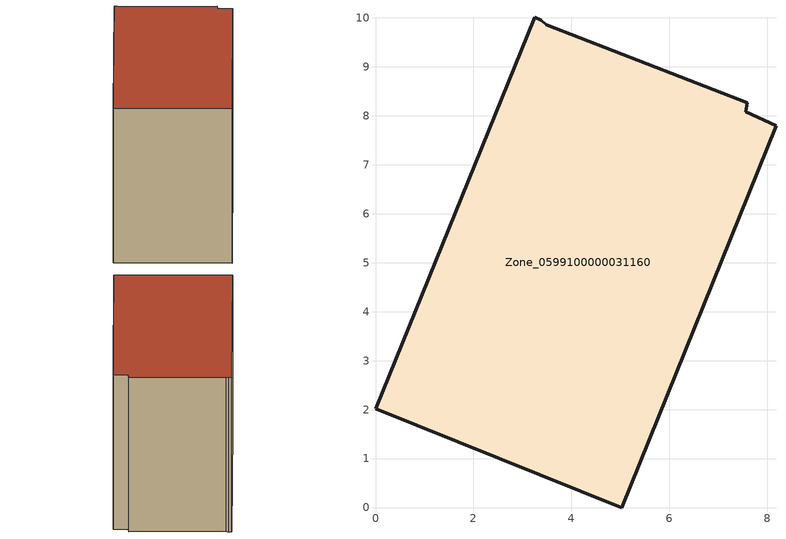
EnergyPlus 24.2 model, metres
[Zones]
Zone_0599100000031160
 floor ground (C_G): 5.03,0 0,2.02 3.25,10.01 3.39,9.95 3.48,9.86 7.59,8.27 7.56,8.09 8.18,7.8 z0
 wall outside (C_F): 0,2.02 5.03,0 8.18,7.8 7.56,8.09 7.59,8.27 3.48,9.86 3.39,9.95 3.25,10.01 0,2.02 z0:8.33
 roof outside (C_R): 3.39,9.95 3.25,10.01 0,2.02 5.03,0 8.18,7.8 7.56,8.09 7.59,8.27 3.48,9.86 z8.33
[BUILDING]
Pand.0599100000031160: North Axis=0; Terrain=City; Loads Convergence Tolerance Value=0.04; Temperature Convergence Tolerance Value=0.4; Solar Distribution=FullExterior; Maximum Number of Warmup Days=25; Minimum Number of Warmup Days=1
[Site:Location]
Rotterdam.The.Hague.AP_ZH_NLD Design_Conditions: Latitude=51.96; Longitude=4.45; Time Zone=1; Elevation=-4.5
[SITE:GROUNDTEMPERATURE:BUILDINGSURFACE]
18, 18, 18, 18, 18, 18, 18, 18, 18, 18, 18, 18
[MATERIAL] Thermal Absorptance=0.9; Solar Absorptance=0.7; Visible Absorptance=0.7
Name | Roughness | Thickness | Conductivity | Density | Specific Heat
G.TI.1975-1991 | MediumSmooth | 0.15 | 0.288461 | 540 | 1210
F.TI.1975-1991 | Rough | 0.3 | 0.230769 | 1920 | 840
R.TI.1975-1991 | MediumRough | 0.2 | 0.153846 | 1500 | 1000
[CONSTRUCTION]
C_G: G.TI.1975-1991
C_F: F.TI.1975-1991
C_R: R.TI.1975-1991
[ZONE]
Zone_0599100000031160: Type=1; Multiplier=1; Ceiling Height=Autocalculate; Volume=Autocalculate; Floor Area=autocalculate; Part of Total Floor Area=Yes
[ZONEINFILTRATION:DESIGNFLOWRATE]
Infil_Zone_0599100000031160: Zone or ZoneList or Space or SpaceList=Zone_0599100000031160; Schedule=AlwaysOn; Design Flow Rate Calculation Method=Flow/Area; Flow Rate per Floor Area=0.003; Constant Term Coefficient=1; Temperature Term Coefficient=0; Velocity Term Coefficient=0; Velocity Squared Term Coefficient=0
[HVACTEMPLATE:ZONE:IDEALLOADSAIRSYSTEM]
Zone_0599100000031160: Maximum Heating Supply Air Temperature=50; Minimum Cooling Supply Air Temperature=13; Maximum Heating Supply Air Humidity Ratio=0.0156; Minimum Cooling Supply Air Humidity Ratio=0.0077; Heating Limit=NoLimit; Cooling Limit=NoLimit; Dehumidification Control Type=ConstantSensibleHeatRatio; Cooling Sensible Heat Ratio=0.7; Dehumidification Setpoint=60; Humidification Control Type=None; Humidification Setpoint=30; Outdoor Air Method=None; Outdoor Air Flow Rate per Person=0.00944; Outdoor Air Flow Rate per Zone Floor Area=0; Outdoor Air Flow Rate per Zone=0; Demand Controlled Ventilation Type=None; Outdoor Air Economizer Type=NoEconomizer; Heat Recovery Type=None; Sensible Heat Recovery Effectiveness=0.7; Latent Heat Recovery Effectiveness=0.65
[ZONECONTROL:THERMOSTAT]
ThermostatControl_Zone_0599100000031160: Zone or ZoneList=Zone_0599100000031160; Control Type Schedule=DualSetpointControlType; Control 1=Thermostat_Zone_0599100000031160; Temperature Difference Between Cutout And Setpoint=0
[THERMOSTATSETPOINT:DUALSETPOINT]
Thermostat_Zone_0599100000031160: Heating Setpoint Temperature Schedule=HeatingSetpoint_Zone_0599100000031160; Cooling Setpoint Temperature Schedule=CoolingSetpoint_Zone_0599100000031160
[SCHEDULE:COMPACT]
HeatingSetpoint_Zone_0599100000031160: Through: 12/31, For: AllDays, Until: 24:00, 21
CoolingSetpoint_Zone_0599100000031160: Through: 12/31, For: AllDays, Until: 24:00, 24
DualSetpointControlType: Through: 12/31, For: AllDays, Until: 24:00, 4
AlwaysOn: Through: 12/31, For: AllDays, Until: 24:00, 1
